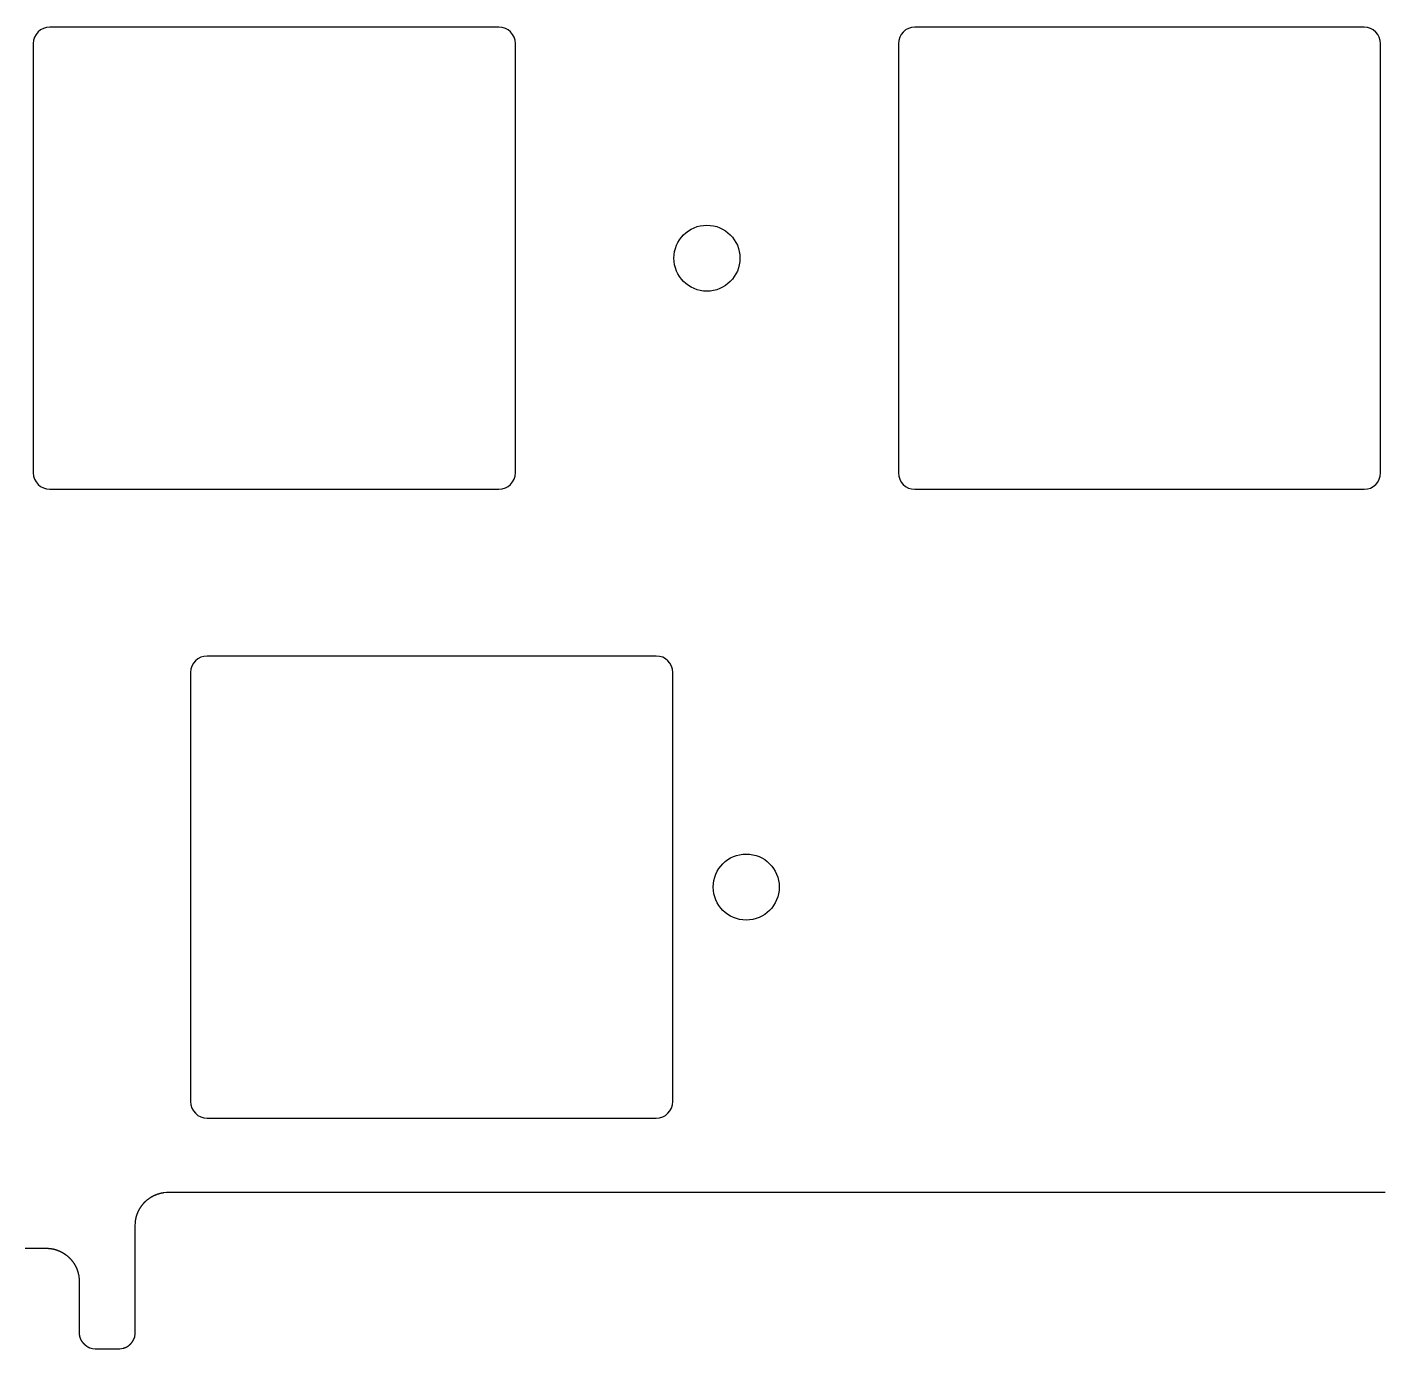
# Model space of a CAD drawing. Header units: millimetres. Extents: x -9 to 276, y -90 to 14.
# Drawn here: x 206.83 to 247.88, y -90.19 to -50.15 of the extents above; entities that cross this region are included whole.
import ezdxf

# ---------------------------------------------------------------- set-up
doc = ezdxf.new("R2010")
doc.units = ezdxf.units.MM
doc.layers.add('BLACK', color=7, linetype='CONTINUOUS')

msp = doc.modelspace()

# ---------------------------------------------------------------- linework, layer by layer
at = {"layer": 'BLACK', "linetype": 'Continuous'}
for p, q in [((221.11395, -50.15205), (207.51395, -50.15205)), ((247.308425, -50.1541), (233.708426, -50.1541)), ((207.01395, -50.65205), (207.01395, -63.65205)), ((221.61395, -63.65205), (221.61395, -50.65205)), ((233.208425, -50.654101), (233.208425, -63.654099)), ((247.808425, -63.6541), (247.808425, -50.6541)), ((207.51395, -64.15205), (221.11395, -64.15205)), ((233.708426, -64.1541), (247.308425, -64.1541)), ((225.877175, -69.2041), (212.277176, -69.2041)), ((211.777175, -69.704101), (211.777175, -82.704099)), ((226.377175, -82.7041), (226.377175, -69.7041)), ((212.277176, -83.2041), (225.877175, -83.2041)), ((210.338587, -85.803444), (210.34151, -85.79998)), ((210.34151, -85.79998), (210.344448, -85.796528)), ((210.344448, -85.796528), (210.347395, -85.793097)), ((210.347395, -85.793097), (210.350357, -85.789679)), ((210.350357, -85.789679), (210.353327, -85.786283)), ((210.353327, -85.786283), (210.356312, -85.782899)), ((210.356312, -85.782899), (210.359305, -85.779538)), ((210.359305, -85.779538), (210.362313, -85.776189)), ((210.362313, -85.776189), (210.365328, -85.772863)), ((210.365328, -85.772863), (210.368357, -85.769551)), ((210.368357, -85.769551), (210.371393, -85.766261)), ((210.371393, -85.766261), (210.374444, -85.762984)), ((210.374444, -85.762984), (210.3775, -85.759731)), ((210.3775, -85.759731), (210.380571, -85.756492)), ((210.380571, -85.756492), (210.383647, -85.753277)), ((210.383647, -85.753277), (210.386738, -85.750075)), ((210.386738, -85.750075), (210.389833, -85.746897)), ((210.389833, -85.746897), (210.392942, -85.743734)), ((210.392942, -85.743734), (210.396056, -85.740595)), ((210.396056, -85.740595), (210.399183, -85.73747)), ((210.399183, -85.73747), (210.402314, -85.73437)), ((210.402314, -85.73437), (210.405459, -85.731285)), ((210.405459, -85.731285), (210.408608, -85.728224)), ((210.408608, -85.728224), (210.411769, -85.725178)), ((210.411769, -85.725178), (210.414934, -85.722158)), ((210.414934, -85.722158), (210.418111, -85.719152)), ((210.418111, -85.719152), (210.421292, -85.716172)), ((210.421292, -85.716172), (210.424485, -85.713207)), ((210.424485, -85.713207), (210.42768, -85.710267)), ((210.42768, -85.710267), (210.430888, -85.707343)), ((210.430888, -85.707343), (210.433006, -85.705428)), ((210.433006, -85.705428), (210.439447, -85.699674)), ((210.439447, -85.699674), (210.445959, -85.693964)), ((210.445959, -85.693964), (210.452541, -85.688299)), ((210.452541, -85.688299), (210.459193, -85.682678)), ((210.459193, -85.682678), (210.465914, -85.677104)), ((210.465914, -85.677104), (210.472703, -85.671577)), ((210.472703, -85.671577), (210.479559, -85.666098)), ((210.479559, -85.666098), (210.486483, -85.660668)), ((210.486483, -85.660668), (210.493471, -85.655289)), ((210.493471, -85.655289), (210.500525, -85.64996)), ((210.500525, -85.64996), (210.507642, -85.644683)), ((210.507642, -85.644683), (210.514822, -85.639459)), ((210.514822, -85.639459), (210.522063, -85.634289)), ((210.522063, -85.634289), (210.529365, -85.629174)), ((210.529365, -85.629174), (210.536726, -85.624114)), ((210.536726, -85.624114), (210.544146, -85.619112)), ((210.544146, -85.619112), (210.551622, -85.614168)), ((210.551622, -85.614168), (210.559153, -85.609283)), ((210.559153, -85.609283), (210.566739, -85.604457)), ((210.566739, -85.604457), (210.574378, -85.599693)), ((210.574378, -85.599693), (210.582067, -85.594991)), ((210.582067, -85.594991), (210.589807, -85.590352)), ((210.589807, -85.590352), (210.597595, -85.585778)), ((210.597595, -85.585778), (210.605429, -85.581268)), ((210.605429, -85.581268), (210.613309, -85.576825)), ((210.613309, -85.576825), (210.621231, -85.572449)), ((210.621231, -85.572449), (210.629196, -85.568141)), ((210.629196, -85.568141), (210.6372, -85.563903)), ((210.6372, -85.563903), (210.645241, -85.559735)), ((210.645241, -85.559735), (210.653319, -85.555638)), ((210.653319, -85.555638), (210.661431, -85.551614)), ((210.661431, -85.551614), (210.669575, -85.547662)), ((210.669575, -85.547662), (210.677749, -85.543785)), ((210.677749, -85.543785), (210.685952, -85.539983)), ((210.685952, -85.539983), (210.69418, -85.536257)), ((210.69418, -85.536257), (210.702432, -85.532608)), ((210.702432, -85.532608), (210.710705, -85.529036)), ((210.710705, -85.529036), (210.718998, -85.525543)), ((210.718998, -85.525543), (210.727309, -85.52213)), ((210.727309, -85.52213), (210.728779, -85.521535)), ((210.728779, -85.521535), (210.732942, -85.519865)), ((210.732942, -85.519865), (210.737107, -85.518216)), ((210.737107, -85.518216), (210.741268, -85.51659)), ((210.741268, -85.51659), (210.745431, -85.514984)), ((210.745431, -85.514984), (210.74959, -85.513402)), ((210.74959, -85.513402), (210.753752, -85.51184)), ((210.753752, -85.51184), (210.757911, -85.5103)), ((210.757911, -85.5103), (210.762073, -85.508781)), ((210.762073, -85.508781), (210.766233, -85.507283)), ((210.766233, -85.507283), (210.770397, -85.505806)), ((210.770397, -85.505806), (210.774559, -85.50435)), ((210.774559, -85.50435), (210.778725, -85.502914)), ((210.778725, -85.502914), (210.78289, -85.5015)), ((210.78289, -85.5015), (210.78706, -85.500105)), ((210.78706, -85.500105), (210.79123, -85.498731)), ((210.79123, -85.498731), (210.795404, -85.497377)), ((210.795404, -85.497377), (210.79958, -85.496043)), ((210.79958, -85.496043), (210.80376, -85.494729)), ((210.80376, -85.494729), (210.807942, -85.493436)), ((210.807942, -85.493436), (210.812129, -85.492161)), ((210.812129, -85.492161), (210.81632, -85.490907)), ((210.81632, -85.490907), (210.820515, -85.489672)), ((210.820515, -85.489672), (210.824714, -85.488457)), ((210.824714, -85.488457), (210.828919, -85.487261)), ((210.828919, -85.487261), (210.837343, -85.484927)), ((210.837343, -85.484927), (210.845791, -85.482669)), ((210.845791, -85.482669), (210.854264, -85.480488)), ((210.854264, -85.480488), (210.862765, -85.478382)), ((210.862765, -85.478382), (210.871296, -85.476351)), ((210.871296, -85.476351), (210.87986, -85.474394)), ((210.87986, -85.474394), (210.888459, -85.472512)), ((210.888459, -85.472512), (210.897095, -85.470703)), ((210.897095, -85.470703), (210.905771, -85.468967)), ((210.905771, -85.468967), (210.91449, -85.467305)), ((210.91449, -85.467305), (210.923255, -85.465715)), ((210.923255, -85.465715), (210.932067, -85.464198)), ((210.932067, -85.464198), (210.94093, -85.462753)), ((210.94093, -85.462753), (210.949846, -85.461381)), ((210.949846, -85.461381), (210.958818, -85.460081)), ((210.958818, -85.460081), (210.967849, -85.458854)), ((210.967849, -85.458854), (210.971291, -85.458407)), ((210.971291, -85.458407), (211.044092, -85.451044)), ((211.044092, -85.451044), (211.061503, -85.449893)), ((211.061503, -85.449893), (211.074566, -85.449426)), ((211.074566, -85.449426), (211.078853, -85.449388)), ((211.078853, -85.449388), (211.082953, -85.449424)), ((211.082953, -85.449424), (211.087065, -85.449528)), ((211.087065, -85.449528), (211.091088, -85.449678)), ((211.091088, -85.449678), (211.092388, -85.449729)), ((211.092388, -85.449729), (211.117486, -85.450127)), ((211.117486, -85.450127), (211.148556, -85.450136)), ((211.148556, -85.450136), (211.179382, -85.450122)), ((211.179382, -85.450122), (211.215569, -85.450106)), ((211.215569, -85.450106), (211.356008, -85.450088)), ((211.356008, -85.450088), (211.382227, -85.450087)), ((211.382227, -85.450087), (211.615021, -85.450073)), ((211.615021, -85.450073), (211.921265, -85.450055)), ((211.921265, -85.450055), (212.734599, -85.45003)), ((212.734599, -85.45003), (213.822229, -85.450013)), ((213.822229, -85.450013), (215.184155, -85.450003)), ((215.184155, -85.450003), (215.967979, -85.45)), ((215.967979, -85.45), (216.17465, -85.45)), ((216.17465, -85.45), (216.385617, -85.45)), ((216.385617, -85.45), (216.492715, -85.45)), ((216.492715, -85.45), (216.682352, -85.45)), ((216.682352, -85.45), (216.899496, -85.45)), ((216.899496, -85.45), (217.11664, -85.45)), ((217.11664, -85.45), (217.551004, -85.45)), ((217.551004, -85.45), (217.985538, -85.45)), ((217.985538, -85.45), (219.288081, -85.45)), ((219.288081, -85.45), (220.156658, -85.45)), ((220.156658, -85.45), (221.89381, -85.45)), ((221.89381, -85.45), (223.630963, -85.45)), ((223.630963, -85.45), (225.368116, -85.45)), ((225.368116, -85.45), (227.105269, -85.45)), ((227.105269, -85.45), (230.579575, -85.45)), ((230.579575, -85.45), (234.05388, -85.45)), ((234.05388, -85.45), (237.528186, -85.45)), ((237.528186, -85.45), (241.002492, -85.45)), ((241.002492, -85.45), (242.739645, -85.45)), ((242.739645, -85.45), (244.476797, -85.45)), ((244.476797, -85.45), (246.21395, -85.45)), ((246.21395, -85.45), (247.082527, -85.45)), ((247.082527, -85.45), (247.951103, -85.45)), ((210.129067, -86.214798), (210.130095, -86.210528)), ((210.130095, -86.210528), (210.131141, -86.206268)), ((210.131141, -86.206268), (210.132206, -86.202014)), ((210.132206, -86.202014), (210.133289, -86.197768)), ((210.133289, -86.197768), (210.134392, -86.193527)), ((210.134392, -86.193527), (210.135514, -86.189295)), ((210.135514, -86.189295), (210.136654, -86.185069)), ((210.136654, -86.185069), (210.137813, -86.18085)), ((210.137813, -86.18085), (210.138992, -86.176637)), ((210.138992, -86.176637), (210.140189, -86.172432)), ((210.140189, -86.172432), (210.141405, -86.168233)), ((210.141405, -86.168233), (210.14264, -86.164041)), ((210.14264, -86.164041), (210.143894, -86.159854)), ((210.143894, -86.159854), (210.145167, -86.155674)), ((210.145167, -86.155674), (210.146459, -86.1515)), ((210.146459, -86.1515), (210.14777, -86.147333)), ((210.14777, -86.147333), (210.1491, -86.143171)), ((210.1491, -86.143171), (210.150449, -86.139016)), ((210.150449, -86.139016), (210.151818, -86.134866)), ((210.151818, -86.134866), (210.153205, -86.130722)), ((210.153205, -86.130722), (210.154612, -86.126584)), ((210.154612, -86.126584), (210.156038, -86.122452)), ((210.156038, -86.122452), (210.157483, -86.118325)), ((210.157483, -86.118325), (210.158947, -86.114203)), ((210.158947, -86.114203), (210.160431, -86.110087)), ((210.160431, -86.110087), (210.161934, -86.105977)), ((210.161934, -86.105977), (210.163456, -86.101872)), ((210.163456, -86.101872), (210.164998, -86.097772)), ((210.164998, -86.097772), (210.166559, -86.093677)), ((210.166559, -86.093677), (210.16814, -86.089587)), ((210.16814, -86.089587), (210.16974, -86.085502)), ((210.16974, -86.085502), (210.17136, -86.081422)), ((210.17136, -86.081422), (210.172999, -86.077347)), ((210.172999, -86.077347), (210.174658, -86.073277)), ((210.174658, -86.073277), (210.176337, -86.069211)), ((210.176337, -86.069211), (210.179754, -86.061094)), ((210.179754, -86.061094), (210.18325, -86.052994)), ((210.18325, -86.052994), (210.186825, -86.044912)), ((210.186825, -86.044912), (210.190481, -86.036846)), ((210.190481, -86.036846), (210.194218, -86.028797)), ((210.194218, -86.028797), (210.198035, -86.020763)), ((210.198035, -86.020763), (210.201934, -86.012745)), ((210.201934, -86.012745), (210.205915, -86.004741)), ((210.205915, -86.004741), (210.209978, -85.996751)), ((210.209978, -85.996751), (210.214124, -85.988774)), ((210.214124, -85.988774), (210.216197, -85.98485)), ((210.216197, -85.98485), (210.220468, -85.976893)), ((210.220468, -85.976893), (210.222634, -85.972921)), ((210.222634, -85.972921), (210.22482, -85.968954)), ((210.22482, -85.968954), (210.227026, -85.964991)), ((210.227026, -85.964991), (210.229252, -85.961035)), ((210.229252, -85.961035), (210.231498, -85.957083)), ((210.231498, -85.957083), (210.233764, -85.953138)), ((210.233764, -85.953138), (210.236049, -85.949199)), ((210.236049, -85.949199), (210.238353, -85.945267)), ((210.238353, -85.945267), (210.240677, -85.941341)), ((210.240677, -85.941341), (210.24302, -85.937423)), ((210.24302, -85.937423), (210.245381, -85.933512)), ((210.245381, -85.933512), (210.247761, -85.929608)), ((210.247761, -85.929608), (210.25016, -85.925714)), ((210.25016, -85.925714), (210.252577, -85.921826)), ((210.252577, -85.921826), (210.255012, -85.917948)), ((210.255012, -85.917948), (210.257466, -85.914078)), ((210.257466, -85.914078), (210.259937, -85.910219)), ((210.259937, -85.910219), (210.262426, -85.906367)), ((210.262426, -85.906367), (210.264932, -85.902527)), ((210.264932, -85.902527), (210.267457, -85.898695)), ((210.267457, -85.898695), (210.269997, -85.894875)), ((210.269997, -85.894875), (210.272556, -85.891064)), ((210.272556, -85.891064), (210.275131, -85.887266)), ((210.275131, -85.887266), (210.277723, -85.883476)), ((210.277723, -85.883476), (210.28033, -85.8797)), ((210.28033, -85.8797), (210.282956, -85.875934)), ((210.282956, -85.875934), (210.285595, -85.872182)), ((210.285595, -85.872182), (210.288253, -85.868439)), ((210.288253, -85.868439), (210.290924, -85.864711)), ((210.290924, -85.864711), (210.293613, -85.860994)), ((210.293613, -85.860994), (210.296315, -85.857292)), ((210.296315, -85.857292), (210.299035, -85.8536)), ((210.299035, -85.8536), (210.301767, -85.849925)), ((210.301767, -85.849925), (210.304517, -85.84626)), ((210.304517, -85.84626), (210.307279, -85.842612)), ((210.307279, -85.842612), (210.310058, -85.838975)), ((210.310058, -85.838975), (210.312848, -85.835356)), ((210.312848, -85.835356), (210.315655, -85.831747)), ((210.315655, -85.831747), (210.318474, -85.828157)), ((210.318474, -85.828157), (210.321309, -85.824579)), ((210.321309, -85.824579), (210.324154, -85.821019)), ((210.324154, -85.821019), (210.327016, -85.817471)), ((210.327016, -85.817471), (210.329888, -85.813942)), ((210.329888, -85.813942), (210.332776, -85.810425)), ((210.332776, -85.810425), (210.335674, -85.806928)), ((210.335674, -85.806928), (210.338587, -85.803444)), ((210.101476, -86.499934), (210.10171, -86.448663)), ((210.101483, -86.523096), (210.101476, -86.499934)), ((210.10153, -86.545061), (210.101483, -86.523096)), ((210.101548, -86.552388), (210.10153, -86.545061)), ((210.101583, -86.623716), (210.101548, -86.552388)), ((210.10171, -86.448663), (210.103633, -86.384162)), ((210.103633, -86.384162), (210.111839, -86.306277)), ((210.111839, -86.306277), (210.112471, -86.301836)), ((210.112471, -86.301836), (210.113122, -86.297401)), ((210.113122, -86.297401), (210.113791, -86.292979)), ((210.113791, -86.292979), (210.11448, -86.288562)), ((210.11448, -86.288562), (210.115188, -86.284158)), ((210.115188, -86.284158), (210.115914, -86.279759)), ((210.115914, -86.279759), (210.116659, -86.275372)), ((210.116659, -86.275372), (210.117423, -86.27099)), ((210.117423, -86.27099), (210.118206, -86.26662)), ((210.118206, -86.26662), (210.119008, -86.262256)), ((210.119008, -86.262256), (210.119828, -86.257903)), ((210.119828, -86.257903), (210.120668, -86.253555)), ((210.120668, -86.253555), (210.121526, -86.249218)), ((210.121526, -86.249218), (210.122403, -86.244887)), ((210.122403, -86.244887), (210.123298, -86.240566)), ((210.123298, -86.240566), (210.124213, -86.236251)), ((210.124213, -86.236251), (210.125146, -86.231946)), ((210.125146, -86.231946), (210.126098, -86.227647)), ((210.126098, -86.227647), (210.127069, -86.223357)), ((210.127069, -86.223357), (210.128059, -86.219073)), ((210.128059, -86.219073), (210.129067, -86.214798)), ((210.101455, -87.047733), (210.101482, -86.755804)), ((210.101482, -86.755804), (210.10151, -86.700767)), ((210.10151, -86.700767), (210.101546, -86.65981)), ((210.101546, -86.65981), (210.101564, -86.642012)), ((210.101564, -86.642012), (210.101583, -86.623716)), ((206.764672, -87.1437), (206.849271, -87.143677)), ((206.849271, -87.143677), (206.89105, -87.143686)), ((206.89105, -87.143686), (206.932724, -87.143718)), ((206.932724, -87.143718), (206.977809, -87.143781)), ((206.977809, -87.143781), (207.020311, -87.143841)), ((207.020311, -87.143841), (207.063091, -87.143871)), ((207.063091, -87.143871), (207.084615, -87.143865)), ((207.084615, -87.143865), (207.106244, -87.14384)), ((207.106244, -87.14384), (207.127991, -87.143792)), ((207.127991, -87.143792), (207.149867, -87.143718)), ((207.149867, -87.143718), (207.185979, -87.143542)), ((207.185979, -87.143542), (207.19714, -87.143481)), ((207.19714, -87.143481), (207.241109, -87.143258)), ((207.241109, -87.143258), (207.262896, -87.143181)), ((207.262896, -87.143181), (207.284457, -87.143148)), ((207.284457, -87.143148), (207.305721, -87.14317)), ((207.305721, -87.14317), (207.316218, -87.143207)), ((207.316218, -87.143207), (207.326615, -87.143263)), ((207.326615, -87.143263), (207.336901, -87.143341)), ((207.336901, -87.143341), (207.347068, -87.143441)), ((207.347068, -87.143441), (207.357108, -87.143566)), ((207.357108, -87.143566), (207.36701, -87.143718)), ((207.36701, -87.143718), (207.3749, -87.143861)), ((207.3749, -87.143861), (207.382697, -87.144023)), ((207.382697, -87.144023), (207.390092, -87.144197)), ((207.390092, -87.144197), (207.397406, -87.144389)), ((207.397406, -87.144389), (207.40438, -87.144593)), ((207.40438, -87.144593), (207.411283, -87.144816)), ((207.411283, -87.144816), (207.417895, -87.145049)), ((207.417895, -87.145049), (207.424444, -87.145301)), ((207.424444, -87.145301), (207.430741, -87.145563)), ((207.430741, -87.145563), (207.436982, -87.145844)), ((207.436982, -87.145844), (207.443003, -87.146134)), ((207.443003, -87.146134), (207.448973, -87.146443)), ((207.448973, -87.146443), (207.454751, -87.146762)), ((207.454751, -87.146762), (207.460482, -87.147099)), ((207.460482, -87.147099), (207.466043, -87.147445)), ((207.466043, -87.147445), (207.471563, -87.14781)), ((207.471563, -87.14781), (207.476931, -87.148185)), ((207.476931, -87.148185), (207.482262, -87.148578)), ((207.482262, -87.148578), (207.487459, -87.148981)), ((207.487459, -87.148981), (207.492621, -87.149401)), ((207.492621, -87.149401), (207.497663, -87.149832)), ((207.497663, -87.149832), (207.502674, -87.150281)), ((207.502674, -87.150281), (207.507577, -87.15074)), ((207.507577, -87.15074), (207.512453, -87.151217)), ((207.512453, -87.151217), (207.517233, -87.151705)), ((207.517233, -87.151705), (207.521987, -87.152211)), ((207.521987, -87.152211), (207.526655, -87.152727)), ((207.526655, -87.152727), (207.5313, -87.153262)), ((207.5313, -87.153262), (207.535868, -87.153807)), ((207.535868, -87.153807), (207.540416, -87.154371)), ((207.540416, -87.154371), (207.544895, -87.154946)), ((207.544895, -87.154946), (207.549356, -87.15554)), ((207.549356, -87.15554), (207.553755, -87.156145)), ((207.553755, -87.156145), (207.558138, -87.156768)), ((207.558138, -87.156768), (207.562467, -87.157404)), ((207.562467, -87.157404), (207.566782, -87.158059)), ((207.566782, -87.158059), (207.571049, -87.158726)), ((207.571049, -87.158726), (207.575303, -87.159412)), ((207.575303, -87.159412), (207.579516, -87.160111)), ((207.579516, -87.160111), (207.583718, -87.160829)), ((207.583718, -87.160829), (207.587883, -87.161561)), ((207.587883, -87.161561), (207.59204, -87.162312)), ((207.59204, -87.162312), (207.596166, -87.163078)), ((207.596166, -87.163078), (207.600285, -87.163863)), ((207.600285, -87.163863), (207.604378, -87.164663)), ((207.604378, -87.164663), (207.608465, -87.165483)), ((207.608465, -87.165483), (207.612531, -87.166318)), ((207.612531, -87.166318), (207.616593, -87.167174)), ((207.616593, -87.167174), (207.62064, -87.168047)), ((207.62064, -87.168047), (207.624683, -87.168939)), ((207.624683, -87.168939), (207.628715, -87.169849)), ((207.628715, -87.169849), (207.632745, -87.17078)), ((207.632745, -87.17078), (207.636769, -87.17173)), ((207.636769, -87.17173), (207.640792, -87.1727)), ((207.640792, -87.1727), (207.644814, -87.17369)), ((207.644814, -87.17369), (207.648837, -87.174702)), ((207.648837, -87.174702), (207.656889, -87.176788)), ((207.656889, -87.176788), (207.664961, -87.178962)), ((207.664961, -87.178962), (207.673065, -87.181227)), ((207.673065, -87.181227), (207.681213, -87.183588)), ((207.681213, -87.183588), (207.689416, -87.186049)), ((207.689416, -87.186049), (207.695153, -87.187819)), ((207.695153, -87.187819), (207.69931, -87.189126)), ((207.69931, -87.189126), (207.703476, -87.190458)), ((207.703476, -87.190458), (207.707653, -87.191814)), ((207.707653, -87.191814), (207.711839, -87.193194)), ((207.711839, -87.193194), (207.716032, -87.194597)), ((207.716032, -87.194597), (207.720235, -87.196025)), ((207.720235, -87.196025), (207.724443, -87.197475)), ((207.724443, -87.197475), (207.728659, -87.19895)), ((207.728659, -87.19895), (207.732879, -87.200447)), ((207.732879, -87.200447), (207.737107, -87.201969)), ((207.737107, -87.201969), (207.741336, -87.203512)), ((207.741336, -87.203512), (207.745572, -87.205079)), ((207.745572, -87.205079), (207.749808, -87.206667)), ((207.749808, -87.206667), (207.75405, -87.208279)), ((207.75405, -87.208279), (207.75829, -87.209911)), ((207.75829, -87.209911), (207.762535, -87.211567)), ((207.762535, -87.211567), (207.766776, -87.213244)), ((207.766776, -87.213244), (207.771022, -87.214943)), ((207.771022, -87.214943), (207.775263, -87.216662)), ((207.775263, -87.216662), (207.779507, -87.218404)), ((207.779507, -87.218404), (207.783744, -87.220165)), ((207.783744, -87.220165), (207.787984, -87.221949)), ((207.787984, -87.221949), (207.792215, -87.223751)), ((207.792215, -87.223751), (207.796448, -87.225575)), ((207.796448, -87.225575), (207.800672, -87.227417)), ((207.800672, -87.227417), (207.804896, -87.229282)), ((207.804896, -87.229282), (207.809109, -87.231163)), ((207.809109, -87.231163), (207.813322, -87.233067)), ((207.813322, -87.233067), (207.817522, -87.234986)), ((207.817522, -87.234986), (207.821722, -87.236928)), ((207.821722, -87.236928), (207.825907, -87.238885)), ((207.825907, -87.238885), (207.830092, -87.240863)), ((207.830092, -87.240863), (207.83426, -87.242857)), ((207.83426, -87.242857), (207.838427, -87.244871)), ((207.838427, -87.244871), (207.842577, -87.2469)), ((207.842577, -87.2469), (207.846724, -87.24895)), ((207.846724, -87.24895), (207.850853, -87.251013)), ((207.850853, -87.251013), (207.854979, -87.253098)), ((207.854979, -87.253098), (207.859085, -87.255194)), ((207.859085, -87.255194), (207.863188, -87.257312)), ((207.863188, -87.257312), (207.86727, -87.259441)), ((207.86727, -87.259441), (207.871348, -87.261591)), ((207.871348, -87.261591), (207.875404, -87.263752)), ((207.875404, -87.263752), (207.879455, -87.265934)), ((207.879455, -87.265934), (207.883484, -87.268125)), ((207.883484, -87.268125), (207.887507, -87.270337)), ((207.887507, -87.270337), (207.891506, -87.272559)), ((207.891506, -87.272559), (207.895499, -87.2748)), ((207.895499, -87.2748), (207.899468, -87.27705)), ((207.899468, -87.27705), (207.90343, -87.27932)), ((207.90343, -87.27932), (207.907366, -87.281598)), ((207.907366, -87.281598), (207.911296, -87.283896)), ((207.911296, -87.283896), (207.915199, -87.286201)), ((207.915199, -87.286201), (207.919095, -87.288525)), ((207.919095, -87.288525), (207.922963, -87.290857)), ((207.922963, -87.290857), (207.926824, -87.293207)), ((207.926824, -87.293207), (207.930656, -87.295563)), ((207.930656, -87.295563), (207.934481, -87.297939)), ((207.934481, -87.297939), (207.938277, -87.30032)), ((207.938277, -87.30032), (207.942064, -87.302719)), ((207.942064, -87.302719), (207.945822, -87.305123)), ((207.945822, -87.305123), (207.94957, -87.307546)), ((207.94957, -87.307546), (207.953289, -87.309973)), ((207.953289, -87.309973), (207.956999, -87.312418)), ((207.956999, -87.312418), (207.960678, -87.314867)), ((207.960678, -87.314867), (207.964347, -87.317333)), ((207.964347, -87.317333), (207.967986, -87.319803)), ((207.967986, -87.319803), (207.971614, -87.322291)), ((207.971614, -87.322291), (207.975211, -87.324781)), ((207.975211, -87.324781), (207.978797, -87.327289)), ((207.978797, -87.327289), (207.982352, -87.329799)), ((207.982352, -87.329799), (207.985896, -87.332325)), ((207.985896, -87.332325), (207.989408, -87.334854)), ((207.989408, -87.334854), (207.992909, -87.337399)), ((207.992909, -87.337399), (207.996377, -87.339946)), ((207.996377, -87.339946), (207.999834, -87.342509)), ((207.999834, -87.342509), (208.005213, -87.346548)), ((208.005213, -87.346548), (208.01198, -87.351718)), ((208.01198, -87.351718), (208.018728, -87.356974)), ((208.018728, -87.356974), (208.025455, -87.362316)), ((208.025455, -87.362316), (208.032162, -87.367742)), ((208.032162, -87.367742), (208.038845, -87.373253)), ((208.038845, -87.373253), (208.045506, -87.378849)), ((208.045506, -87.378849), (208.052142, -87.384528)), ((208.052142, -87.384528), (208.058753, -87.39029)), ((208.058753, -87.39029), (208.065337, -87.396135)), ((208.065337, -87.396135), (208.071893, -87.402062)), ((208.071893, -87.402062), (208.07842, -87.40807)), ((208.07842, -87.40807), (208.084917, -87.414159)), ((208.084917, -87.414159), (208.091382, -87.420327)), ((208.091382, -87.420327), (208.097814, -87.426575)), ((208.097814, -87.426575), (208.104212, -87.4329)), ((208.104212, -87.4329), (208.110575, -87.439303)), ((208.110575, -87.439303), (208.1169, -87.445782)), ((210.101456, -87.229414), (210.101455, -87.047733)), ((210.101456, -87.337986), (210.101456, -87.229414)), ((210.101456, -87.55513), (210.101456, -87.337986)), ((208.1169, -87.445782), (208.123188, -87.452336)), ((208.123188, -87.452336), (208.129435, -87.458964)), ((208.129435, -87.458964), (208.135642, -87.465664)), ((208.135642, -87.465664), (208.141806, -87.472436)), ((208.141806, -87.472436), (208.147925, -87.479278)), ((208.147925, -87.479278), (208.153999, -87.486188)), ((208.153999, -87.486188), (208.160026, -87.493166)), ((208.160026, -87.493166), (208.166004, -87.500209)), ((208.166004, -87.500209), (208.171931, -87.507316)), ((208.171931, -87.507316), (208.177807, -87.514486)), ((208.177807, -87.514486), (208.183629, -87.521716)), ((208.183629, -87.521716), (208.189396, -87.529004)), ((208.189396, -87.529004), (208.195106, -87.53635)), ((208.195106, -87.53635), (208.200757, -87.54375)), ((208.200757, -87.54375), (208.206348, -87.551203)), ((208.206348, -87.551203), (208.211877, -87.558706)), ((208.211877, -87.558706), (208.217343, -87.566258)), ((208.217343, -87.566258), (208.222744, -87.573856)), ((208.222744, -87.573856), (208.228078, -87.581498)), ((208.228078, -87.581498), (208.233343, -87.589181)), ((208.233343, -87.589181), (208.238539, -87.596903)), ((208.238539, -87.596903), (208.243662, -87.604661)), ((208.243662, -87.604661), (208.246613, -87.609196)), ((208.246613, -87.609196), (208.249127, -87.613099)), ((208.249127, -87.613099), (208.25162, -87.617007)), ((208.25162, -87.617007), (208.254076, -87.620895)), ((208.254076, -87.620895), (208.256513, -87.624789)), ((208.256513, -87.624789), (208.258915, -87.628665)), ((208.258915, -87.628665), (208.261296, -87.632547)), ((208.261296, -87.632547), (208.263644, -87.636412)), ((208.263644, -87.636412), (208.265972, -87.640283)), ((208.265972, -87.640283), (208.268268, -87.644139)), ((208.268268, -87.644139), (208.270543, -87.648001)), ((208.270543, -87.648001), (208.272788, -87.65185)), ((208.272788, -87.65185), (208.275013, -87.655704)), ((208.275013, -87.655704), (208.277207, -87.659546)), ((208.277207, -87.659546), (208.279382, -87.663395)), ((208.279382, -87.663395), (208.281528, -87.667232)), ((208.281528, -87.667232), (208.283654, -87.671077)), ((208.283654, -87.671077), (208.285752, -87.674911)), ((208.285752, -87.674911), (208.287831, -87.678752)), ((208.287831, -87.678752), (208.289882, -87.682584)), ((208.289882, -87.682584), (208.291914, -87.686423)), ((208.291914, -87.686423), (208.29392, -87.690254)), ((208.29392, -87.690254), (208.295906, -87.694093)), ((208.295906, -87.694093), (208.297867, -87.697925)), ((208.297867, -87.697925), (208.299809, -87.701765)), ((208.299809, -87.701765), (208.301726, -87.705599)), ((208.301726, -87.705599), (208.303624, -87.709441)), ((208.303624, -87.709441), (208.305497, -87.713278)), ((208.305497, -87.713278), (208.307353, -87.717124)), ((208.307353, -87.717124), (208.309184, -87.720966)), ((208.309184, -87.720966), (208.310997, -87.724816)), ((208.310997, -87.724816), (208.312786, -87.728664)), ((208.312786, -87.728664), (208.314558, -87.73252)), ((208.314558, -87.73252), (208.316307, -87.736375)), ((208.316307, -87.736375), (208.318037, -87.740239)), ((208.318037, -87.740239), (208.319746, -87.744101)), ((208.319746, -87.744101), (208.321437, -87.747974)), ((208.321437, -87.747974), (208.323105, -87.751846)), ((208.323105, -87.751846), (208.324757, -87.755728)), ((208.324757, -87.755728), (208.326386, -87.759611)), ((208.326386, -87.759611), (208.327999, -87.763503)), ((208.327999, -87.763503), (208.32959, -87.767398)), ((208.32959, -87.767398), (208.331164, -87.771303)), ((208.331164, -87.771303), (208.332717, -87.77521)), ((208.332717, -87.77521), (208.334253, -87.779129)), ((208.334253, -87.779129), (208.335769, -87.78305)), ((208.335769, -87.78305), (208.337268, -87.786983)), ((208.337268, -87.786983), (208.338746, -87.79092)), ((208.338746, -87.79092), (208.340208, -87.794868)), ((208.340208, -87.794868), (208.34165, -87.798822)), ((208.34165, -87.798822), (208.343076, -87.802787)), ((208.343076, -87.802787), (208.344482, -87.806758)), ((208.344482, -87.806758), (208.345871, -87.810741)), ((208.345871, -87.810741), (208.347241, -87.814731)), ((208.347241, -87.814731), (208.348594, -87.818733)), ((208.348594, -87.818733), (208.349929, -87.822744)), ((208.349929, -87.822744), (208.351247, -87.826766)), ((208.351247, -87.826766), (208.352546, -87.830798)), ((208.352546, -87.830798), (208.353829, -87.834841)), ((208.353829, -87.834841), (208.355094, -87.838895)), ((208.355094, -87.838895), (208.356342, -87.842962)), ((208.356342, -87.842962), (208.357572, -87.847039)), ((208.357572, -87.847039), (208.358785, -87.85113)), ((208.358785, -87.85113), (208.359981, -87.855232)), ((210.101456, -87.989418), (210.101456, -87.55513)), ((208.359981, -87.855232), (208.36116, -87.859347)), ((208.36116, -87.859347), (208.362321, -87.863476)), ((208.362321, -87.863476), (208.363466, -87.867617)), ((208.363466, -87.867617), (208.364593, -87.871773)), ((208.364593, -87.871773), (208.365704, -87.875942)), ((208.365704, -87.875942), (208.366798, -87.880126)), ((208.366798, -87.880126), (208.367875, -87.884324)), ((208.367875, -87.884324), (208.369978, -87.892766)), ((208.369978, -87.892766), (208.372014, -87.901269)), ((208.372014, -87.901269), (208.373984, -87.909838)), ((208.373984, -87.909838), (208.375886, -87.918473)), ((208.375886, -87.918473), (208.377593, -87.926554)), ((208.377593, -87.926554), (208.399815, -88.086418)), ((208.399815, -88.086418), (208.400031, -88.089849)), ((208.400031, -88.089849), (208.400218, -88.09316)), ((208.400218, -88.09316), (208.400371, -88.09623)), ((208.400371, -88.09623), (208.400502, -88.099266)), ((208.400502, -88.099266), (208.400706, -88.105361)), ((208.400706, -88.105361), (208.40085, -88.112059)), ((208.40085, -88.112059), (208.400946, -88.120254)), ((208.400946, -88.120254), (208.401006, -88.131917)), ((208.401006, -88.131917), (208.401033, -88.142827)), ((208.401033, -88.142827), (208.401048, -88.149177)), ((208.401048, -88.149177), (208.401228, -88.206935)), ((208.401228, -88.206935), (208.401351, -88.243918)), ((208.401351, -88.243918), (208.401458, -88.280713)), ((210.101457, -88.106158), (210.101456, -87.989418)), ((210.101457, -88.423707), (210.101457, -88.106158)), ((208.401458, -88.497857), (208.401436, -88.565678)), ((208.401436, -88.565678), (208.401447, -88.628842)), ((208.401447, -88.628842), (208.401458, -88.715001)), ((208.401458, -88.280713), (208.401553, -88.332385)), ((208.401508, -88.453184), (208.401458, -88.497857)), ((208.401529, -88.436496), (208.401508, -88.453184)), ((208.401573, -88.382077), (208.401529, -88.436496)), ((208.401553, -88.332385), (208.401573, -88.382077)), ((210.101454, -88.50311), (210.101457, -88.423707)), ((210.101457, -88.857995), (210.101454, -88.50311)), ((208.401326, -88.926797), (208.401302, -89.000529)), ((208.401302, -89.000529), (208.401336, -89.074548)), ((208.40138, -88.852917), (208.401326, -88.926797)), ((208.401336, -89.074548), (208.401384, -89.111801)), ((208.401414, -88.807259), (208.40138, -88.852917)), ((208.401458, -88.715001), (208.401414, -88.807259)), ((210.10147, -88.951515), (210.101457, -88.857995)), ((210.101488, -89.139916), (210.10147, -88.951515)), ((208.401384, -89.111801), (208.401458, -89.149289)), ((208.401458, -89.149289), (208.401637, -89.212742)), ((208.401637, -89.212742), (208.401746, -89.246051)), ((208.401746, -89.246051), (208.401886, -89.289489)), ((208.401886, -89.289489), (208.402009, -89.332849)), ((208.402068, -89.481991), (208.402, -89.502732)), ((208.402009, -89.332849), (208.402099, -89.375994)), ((208.402112, -89.461075), (208.402068, -89.481991)), ((208.402099, -89.375994), (208.402139, -89.418782)), ((208.402139, -89.418782), (208.402112, -89.461075)), ((210.101413, -89.440889), (210.101427, -89.357734)), ((210.101458, -89.509427), (210.101413, -89.440889)), ((210.101427, -89.357734), (210.101442, -89.3253)), ((210.101442, -89.3253), (210.101457, -89.292283)), ((210.101457, -89.292283), (210.101488, -89.139916)), ((208.401009, -89.631271), (208.400961, -89.642638)), ((208.400961, -89.642638), (208.400961, -89.653909)), ((208.400961, -89.653909), (208.401022, -89.665082)), ((208.401093, -89.619807), (208.401009, -89.631271)), ((208.401022, -89.665082), (208.401078, -89.670632)), ((208.401078, -89.670632), (208.401154, -89.676157)), ((208.401323, -89.596592), (208.401093, -89.619807)), ((208.401154, -89.676157), (208.401251, -89.681658)), ((208.401251, -89.681658), (208.40137, -89.687134)), ((208.401458, -89.583578), (208.401323, -89.596592)), ((208.40137, -89.687134), (208.401513, -89.692586)), ((208.401639, -89.563718), (208.401458, -89.583578)), ((208.401513, -89.692586), (208.401681, -89.698012)), ((208.401788, -89.543613), (208.401639, -89.563718)), ((208.401681, -89.698012), (208.401876, -89.703414)), ((208.401908, -89.523278), (208.401788, -89.543613)), ((208.401876, -89.703414), (208.4021, -89.708792)), ((208.402, -89.502732), (208.401908, -89.523278)), ((208.4021, -89.708792), (208.402353, -89.714144)), ((208.402353, -89.714144), (208.402637, -89.719471)), ((208.402637, -89.719471), (208.402954, -89.724773)), ((208.402954, -89.724773), (208.403305, -89.73005)), ((208.403305, -89.73005), (208.403692, -89.735302)), ((208.403692, -89.735302), (208.404116, -89.740529)), ((208.404116, -89.740529), (208.404579, -89.745731)), ((208.404579, -89.745731), (208.405081, -89.750907)), ((208.405081, -89.750907), (208.405626, -89.756058)), ((208.405626, -89.756058), (208.406213, -89.761183)), ((208.406213, -89.761183), (208.406844, -89.766283)), ((208.406844, -89.766283), (208.407522, -89.771357)), ((208.407522, -89.771357), (208.407973, -89.774537)), ((208.407973, -89.774537), (208.408442, -89.777707)), ((208.408442, -89.777707), (208.408927, -89.780847)), ((208.408927, -89.780847), (208.409432, -89.783978)), ((208.409432, -89.783978), (208.409952, -89.78708)), ((208.409952, -89.78708), (208.41049, -89.790173)), ((208.41049, -89.790173), (208.411045, -89.79324)), ((208.411045, -89.79324), (208.411618, -89.796297)), ((208.411618, -89.796297), (208.412207, -89.799328)), ((208.412207, -89.799328), (208.412814, -89.802351)), ((208.412814, -89.802351), (208.413437, -89.805349)), ((208.413437, -89.805349), (208.414079, -89.808339)), ((208.414079, -89.808339), (208.414736, -89.811305)), ((208.414736, -89.811305), (208.415412, -89.814263)), ((208.415412, -89.814263), (208.416104, -89.817199)), ((208.416104, -89.817199), (208.416814, -89.820127)), ((208.416814, -89.820127), (208.417539, -89.823034)), ((208.417539, -89.823034), (208.418284, -89.825932)), ((208.418284, -89.825932), (208.419044, -89.828811)), ((208.419044, -89.828811), (208.419822, -89.831682)), ((208.419822, -89.831682), (208.420617, -89.834535)), ((208.420617, -89.834535), (208.42143, -89.837379)), ((208.42143, -89.837379), (208.422258, -89.840206)), ((208.422258, -89.840206), (208.423106, -89.843025)), ((208.423106, -89.843025), (208.423969, -89.845827)), ((208.423969, -89.845827), (208.424851, -89.848623)), ((208.424851, -89.848623), (208.425749, -89.851402)), ((208.425749, -89.851402), (208.426666, -89.854174)), ((208.426666, -89.854174), (208.427599, -89.856931)), ((208.427599, -89.856931), (208.42855, -89.859681)), ((208.42855, -89.859681), (208.429518, -89.862417)), ((208.429518, -89.862417), (208.430505, -89.865146)), ((208.430505, -89.865146), (208.431509, -89.867862)), ((208.431509, -89.867862), (208.432531, -89.870572)), ((208.432531, -89.870572), (208.43357, -89.873269)), ((208.43357, -89.873269), (208.434628, -89.875959)), ((208.434628, -89.875959), (208.435703, -89.878638)), ((208.435703, -89.878638), (208.436797, -89.881311)), ((208.436797, -89.881311), (208.437909, -89.883972)), ((208.437909, -89.883972), (208.439039, -89.886628)), ((208.439039, -89.886628), (208.440187, -89.889274)), ((208.440187, -89.889274), (208.441354, -89.891913)), ((208.441354, -89.891913), (208.442539, -89.894544)), ((208.442539, -89.894544), (208.443743, -89.897168)), ((208.443743, -89.897168), (208.444966, -89.899784)), ((208.444966, -89.899784), (208.446208, -89.902395)), ((208.446208, -89.902395), (208.447468, -89.904997)), ((208.447468, -89.904997), (208.448748, -89.907594)), ((210.046099, -89.922406), (210.083641, -89.826117)), ((210.083641, -89.826117), (210.098549, -89.740976)), ((210.098549, -89.740976), (210.101409, -89.625418)), ((210.101409, -89.625418), (210.101492, -89.597287)), ((210.101475, -89.523034), (210.101458, -89.509427)), ((210.101514, -89.565423), (210.101475, -89.523034)), ((210.101492, -89.597287), (210.101514, -89.565423)), ((208.448748, -89.907594), (208.450047, -89.910184)), ((208.450047, -89.910184), (208.451365, -89.912769)), ((208.451365, -89.912769), (208.452703, -89.915347)), ((208.452703, -89.915347), (208.45406, -89.91792)), ((208.45406, -89.91792), (208.455437, -89.920487)), ((208.455437, -89.920487), (208.456834, -89.923049)), ((208.456834, -89.923049), (208.458251, -89.925606)), ((208.458251, -89.925606), (208.459688, -89.928158)), ((208.459688, -89.928158), (208.461726, -89.931708)), ((208.461726, -89.931708), (208.464719, -89.936786)), ((208.464719, -89.936786), (208.467813, -89.941878)), ((208.467813, -89.941878), (208.471008, -89.946983)), ((208.471008, -89.946983), (208.474304, -89.952099)), ((208.474304, -89.952099), (208.477701, -89.957223)), ((208.477701, -89.957223), (208.481198, -89.962355)), ((208.481198, -89.962355), (208.484795, -89.967491)), ((208.484795, -89.967491), (208.488491, -89.972629)), ((208.488491, -89.972629), (208.492286, -89.977768)), ((208.492286, -89.977768), (208.496178, -89.982904)), ((208.496178, -89.982904), (208.500167, -89.988035)), ((208.500167, -89.988035), (208.504251, -89.993158)), ((208.504251, -89.993158), (208.508429, -89.998272)), ((208.508429, -89.998272), (208.512699, -90.003372)), ((208.512699, -90.003372), (208.51706, -90.008456)), ((208.51706, -90.008456), (208.52151, -90.013521)), ((208.52151, -90.013521), (208.526047, -90.018565)), ((208.526047, -90.018565), (208.530669, -90.023583)), ((208.530669, -90.023583), (208.535374, -90.028573)), ((208.535374, -90.028573), (208.540159, -90.033531)), ((208.540159, -90.033531), (208.545021, -90.038455)), ((208.545021, -90.038455), (208.549958, -90.043341)), ((208.549958, -90.043341), (208.554967, -90.048185)), ((208.554967, -90.048185), (208.560044, -90.052985)), ((208.560044, -90.052985), (208.565187, -90.057737)), ((208.565187, -90.057737), (208.570392, -90.062437)), ((208.570392, -90.062437), (208.575656, -90.067083)), ((208.575656, -90.067083), (208.580975, -90.071671)), ((208.580975, -90.071671), (208.586345, -90.076197)), ((208.586345, -90.076197), (208.591763, -90.080659)), ((208.591763, -90.080659), (208.594488, -90.082865)), ((208.594488, -90.082865), (208.597224, -90.085054)), ((208.597224, -90.085054), (208.599969, -90.087224)), ((208.599969, -90.087224), (208.602724, -90.089377)), ((208.602724, -90.089377), (208.605488, -90.091511)), ((208.605488, -90.091511), (208.60826, -90.093627)), ((208.60826, -90.093627), (208.61104, -90.095723)), ((208.61104, -90.095723), (208.613828, -90.0978)), ((208.613828, -90.0978), (208.616621, -90.099857)), ((208.616621, -90.099857), (208.619422, -90.101894)), ((208.619422, -90.101894), (208.622228, -90.103909)), ((208.622228, -90.103909), (208.62504, -90.105905)), ((208.62504, -90.105905), (208.627855, -90.107878)), ((208.627855, -90.107878), (208.630676, -90.109831)), ((208.630676, -90.109831), (208.633498, -90.111761)), ((208.633498, -90.111761), (208.636326, -90.11367)), ((208.636326, -90.11367), (208.639154, -90.115555)), ((208.639154, -90.115555), (208.641987, -90.11742)), ((208.641987, -90.11742), (208.644818, -90.119259)), ((208.644818, -90.119259), (208.647653, -90.121077)), ((208.647653, -90.121077), (208.650486, -90.122869)), ((208.650486, -90.122869), (208.653322, -90.124641)), ((208.653322, -90.124641), (208.656153, -90.126385)), ((208.656153, -90.126385), (208.658988, -90.128108)), ((208.658988, -90.128108), (208.661816, -90.129804)), ((208.661816, -90.129804), (208.664647, -90.131478)), ((208.664647, -90.131478), (208.667471, -90.133124)), ((208.667471, -90.133124), (208.670296, -90.134749)), ((208.670296, -90.134749), (208.673113, -90.136345)), ((208.673113, -90.136345), (208.675931, -90.137919)), ((208.675931, -90.137919), (208.678739, -90.139464)), ((208.678739, -90.139464), (208.681548, -90.140987)), ((208.681548, -90.140987), (208.684345, -90.14248)), ((208.684345, -90.14248), (208.687143, -90.143952)), ((208.687143, -90.143952), (208.689928, -90.145394)), ((208.689928, -90.145394), (208.692712, -90.146813)), ((208.692712, -90.146813), (208.695483, -90.148202)), ((208.695483, -90.148202), (208.698253, -90.149569)), ((208.698253, -90.149569), (208.701008, -90.150906)), ((208.701008, -90.150906), (208.703762, -90.15222)), ((208.703762, -90.15222), (208.706499, -90.153505)), ((208.706499, -90.153505), (208.709234, -90.154766)), ((208.709234, -90.154766), (208.711953, -90.155997)), ((208.711953, -90.155997), (208.714669, -90.157205)), ((208.714669, -90.157205), (208.717367, -90.158383)), ((208.717367, -90.158383), (208.720062, -90.159538)), ((208.720062, -90.159538), (208.723644, -90.161039)), ((208.723644, -90.161039), (208.80226, -90.183833)), ((208.80226, -90.183833), (208.884066, -90.193423)), ((208.884066, -90.193423), (208.887249, -90.193623)), ((208.887249, -90.193623), (208.890149, -90.193783)), ((208.890149, -90.193783), (208.892532, -90.193894)), ((208.892532, -90.193894), (208.894789, -90.193978)), ((208.894789, -90.193978), (208.898956, -90.194075)), ((208.898956, -90.194075), (208.903339, -90.194098)), ((208.903339, -90.194098), (208.908928, -90.194049)), ((208.908928, -90.194049), (208.915235, -90.193955)), ((208.915235, -90.193955), (208.926109, -90.193795)), ((208.926109, -90.193795), (208.932911, -90.193717)), ((208.932911, -90.193717), (208.940816, -90.19365)), ((208.940816, -90.19365), (208.957214, -90.193574)), ((208.957214, -90.193574), (208.981252, -90.193541)), ((208.981252, -90.193541), (209.015569, -90.193567)), ((209.015569, -90.193567), (209.062426, -90.19366)), ((209.062426, -90.19366), (209.094175, -90.193726)), ((209.094175, -90.193726), (209.137345, -90.193769)), ((209.137345, -90.193769), (209.180805, -90.193745)), ((209.180805, -90.193745), (209.202747, -90.193726)), ((209.202747, -90.193726), (209.257214, -90.193728)), ((209.257214, -90.193728), (209.334953, -90.193799)), ((209.334953, -90.193799), (209.371596, -90.193844)), ((209.371596, -90.193844), (209.419945, -90.193902)), ((209.419945, -90.193902), (209.528469, -90.193744)), ((209.528469, -90.193744), (209.549939, -90.193645)), ((209.549939, -90.193645), (209.576921, -90.193522)), ((209.576921, -90.193522), (209.599611, -90.193452)), ((209.599611, -90.193452), (209.60528, -90.193448)), ((209.60528, -90.193448), (209.614175, -90.193431)), ((209.614175, -90.193431), (209.61789, -90.1934)), ((209.61789, -90.1934), (209.621296, -90.19334)), ((209.621296, -90.19334), (209.624526, -90.193243)), ((209.624526, -90.193243), (209.627715, -90.193099)), ((209.627715, -90.193099), (209.630998, -90.192899)), ((209.630998, -90.192899), (209.634507, -90.192632)), ((209.634507, -90.192632), (209.735745, -90.175355)), ((209.735745, -90.175355), (209.738761, -90.174576)), ((209.738761, -90.174576), (209.741759, -90.173781)), ((209.741759, -90.173781), (209.744741, -90.172969)), ((209.744741, -90.172969), (209.747705, -90.172142)), ((209.747705, -90.172142), (209.750654, -90.171298)), ((209.750654, -90.171298), (209.753585, -90.170439)), ((209.753585, -90.170439), (209.756502, -90.169563)), ((209.756502, -90.169563), (209.759402, -90.168671)), ((209.759402, -90.168671), (209.765158, -90.166839)), ((209.765158, -90.166839), (209.770857, -90.164941)), ((209.770857, -90.164941), (209.776499, -90.162979)), ((209.776499, -90.162979), (209.782088, -90.16095)), ((209.782088, -90.16095), (209.787627, -90.158855)), ((209.787627, -90.158855), (209.793117, -90.156694)), ((209.793117, -90.156694), (209.798562, -90.154465)), ((209.798562, -90.154465), (209.803963, -90.152167)), ((209.803963, -90.152167), (209.809324, -90.149801)), ((209.809324, -90.149801), (209.814646, -90.147364)), ((209.814646, -90.147364), (209.819933, -90.144856)), ((209.819933, -90.144856), (209.825187, -90.142276)), ((209.825187, -90.142276), (209.830411, -90.139622)), ((209.830411, -90.139622), (209.835608, -90.136892)), ((209.835608, -90.136892), (209.84078, -90.134086)), ((209.84078, -90.134086), (209.84593, -90.1312)), ((209.84593, -90.1312), (209.851062, -90.128234)), ((209.851062, -90.128234), (209.856178, -90.125185)), ((209.856178, -90.125185), (209.861283, -90.122051)), ((209.861283, -90.122051), (209.866378, -90.118828)), ((209.866378, -90.118828), (209.871469, -90.115515)), ((209.871469, -90.115515), (209.876558, -90.112108)), ((209.876558, -90.112108), (209.88165, -90.108603)), ((209.88165, -90.108603), (209.886749, -90.104997)), ((209.886749, -90.104997), (209.891859, -90.101286)), ((209.891859, -90.101286), (209.896986, -90.097464)), ((209.896986, -90.097464), (209.902134, -90.093528)), ((209.902134, -90.093528), (209.90731, -90.08947)), ((209.90731, -90.08947), (209.91252, -90.085284)), ((209.91252, -90.085284), (209.917771, -90.080965)), ((209.917771, -90.080965), (209.918465, -90.080386)), ((209.918465, -90.080386), (209.921124, -90.078153)), ((209.921124, -90.078153), (209.923772, -90.075903)), ((209.923772, -90.075903), (209.926381, -90.073659)), ((209.926381, -90.073659), (209.928978, -90.071399)), ((209.928978, -90.071399), (209.931539, -90.069144)), ((209.931539, -90.069144), (209.934088, -90.066873)), ((209.934088, -90.066873), (209.9366, -90.064607)), ((209.9366, -90.064607), (209.939101, -90.062325)), ((209.939101, -90.062325), (209.941566, -90.060047)), ((209.941566, -90.060047), (209.94402, -90.057753)), ((209.94402, -90.057753), (209.946439, -90.055464)), ((209.946439, -90.055464), (209.948846, -90.053158)), ((209.948846, -90.053158), (209.951219, -90.050857)), ((209.951219, -90.050857), (209.953581, -90.048539)), ((209.953581, -90.048539), (209.955909, -90.046226)), ((209.955909, -90.046226), (209.958226, -90.043896)), ((209.958226, -90.043896), (209.96051, -90.041569)), ((209.96051, -90.041569), (209.962782, -90.039227)), ((209.962782, -90.039227), (209.965023, -90.036888)), ((209.965023, -90.036888), (209.967251, -90.034533)), ((209.967251, -90.034533), (209.969449, -90.03218)), ((209.969449, -90.03218), (209.971634, -90.029812)), ((209.971634, -90.029812), (209.97379, -90.027446)), ((209.97379, -90.027446), (209.975932, -90.025065)), ((209.975932, -90.025065), (209.978046, -90.022685)), ((209.978046, -90.022685), (209.980147, -90.02029)), ((209.980147, -90.02029), (209.982219, -90.017897)), ((209.982219, -90.017897), (209.984279, -90.015488)), ((209.984279, -90.015488), (209.98631, -90.01308)), ((209.98631, -90.01308), (209.988329, -90.010657)), ((209.988329, -90.010657), (209.99032, -90.008235)), ((209.99032, -90.008235), (209.992298, -90.005797)), ((209.992298, -90.005797), (209.99425, -90.003361)), ((209.99425, -90.003361), (209.996188, -90.000909)), ((209.996188, -90.000909), (209.9981, -89.998457)), ((209.9981, -89.998457), (209.999999, -89.99599)), ((209.999999, -89.99599), (210.001872, -89.993523)), ((210.001872, -89.993523), (210.003731, -89.991041)), ((210.003731, -89.991041), (210.005566, -89.988558)), ((210.005566, -89.988558), (210.007387, -89.986061)), ((210.007387, -89.986061), (210.009183, -89.983563)), ((210.009183, -89.983563), (210.010966, -89.981049)), ((210.010966, -89.981049), (210.012724, -89.978535)), ((210.012724, -89.978535), (210.014469, -89.976006)), ((210.014469, -89.976006), (210.01619, -89.973475)), ((210.01619, -89.973475), (210.017896, -89.97093)), ((210.017896, -89.97093), (210.01958, -89.968383)), ((210.01958, -89.968383), (210.02125, -89.96582)), ((210.02125, -89.96582), (210.022896, -89.963256)), ((210.022896, -89.963256), (210.024529, -89.960677)), ((210.024529, -89.960677), (210.026139, -89.958096)), ((210.026139, -89.958096), (210.027735, -89.9555)), ((210.027735, -89.9555), (210.029309, -89.952901)), ((210.029309, -89.952901), (210.030868, -89.950288)), ((210.030868, -89.950288), (210.032406, -89.947671)), ((210.032406, -89.947671), (210.033929, -89.94504)), ((210.033929, -89.94504), (210.03543, -89.942406)), ((210.03543, -89.942406), (210.036917, -89.939756)), ((210.036917, -89.939756), (210.038383, -89.937104)), ((210.038383, -89.937104), (210.039835, -89.934436)), ((210.039835, -89.934436), (210.041265, -89.931764)), ((210.041265, -89.931764), (210.042681, -89.929078)), ((210.042681, -89.929078), (210.044076, -89.926387)), ((210.044076, -89.926387), (210.045456, -89.923682)), ((210.045456, -89.923682), (210.046099, -89.922406))]:
    msp.add_line(p, q, dxfattribs=at)
at = {"layer": 'BLACK'}
for centre in [(227.410825, -57.15205), (228.60145, -76.20205)]:
    msp.add_circle(centre, 1, dxfattribs=at)
for centre, radius, start, end in [((207.514, -50.6521), 0.50005, 90.005729, 179.994271), ((221.1139, -50.6521), 0.50005, 0.005729, 89.994271), ((233.708426, -50.654101), 0.500001, 90, 180), ((247.3084, -50.65415), 0.50005, 0.0057293, 89.9971355), ((207.514, -63.652), 0.50005, 180.005729, 269.994271), ((221.1139, -63.652), 0.50005, 270.005729, 359.994271), ((233.708426, -63.654099), 0.500001, 180, 270), ((247.30842, -63.6541), 0.500005, 270.000573, 0), ((212.277176, -69.704101), 0.500001, 90, 180), ((225.87715, -69.70415), 0.50005, 0.0057293, 89.9971355), ((212.277176, -82.704099), 0.500001, 180, 270), ((225.87717, -82.7041), 0.500005, 270.000573, 0)]:
    msp.add_arc(centre, radius, start, end, dxfattribs=at)

doc.saveas('drawing.dxf')
